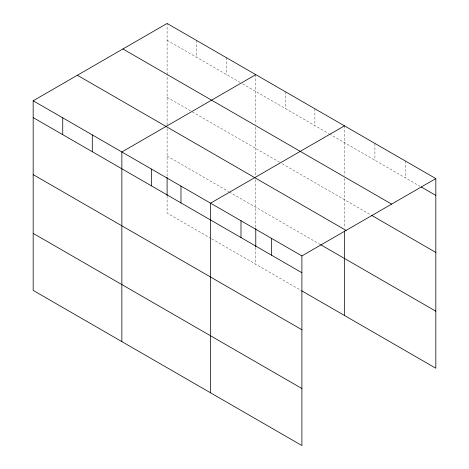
<?xml version="1.0" encoding="UTF-8"?>
<svg xmlns="http://www.w3.org/2000/svg" width="469" height="469" viewBox="0 0 469 469"><rect width="100%" height="100%" fill="white"/><g stroke="black" fill="none" stroke-linecap="round" stroke-linejoin="round"><path stroke-width="0.35" stroke-dasharray="2.35 1.76" d="M167.099 124.86L167.099 75.357M167.099 74.63L167.099 23.45M167.099 40.264L240.052 82.386M242.573 83.834L328.734 133.583M329.361 133.946L419.96 186.252M167.099 97.294L191.628 111.458M192.255 111.821L279.676 162.292M282.191 163.745L371.102 215.078M167.099 156.054L228.731 191.639M229.364 192.003L319.928 244.29M211.12 238.504L167.099 213.084L167.099 196.271M211.754 238.868L301.063 290.428M405.368 161.014L405.368 177.827M374.913 143.432L374.913 160.246M344.457 125.844L344.457 175.564M344.457 178.49L344.457 227.981M314.898 108.779L314.898 125.592M285.34 91.713L285.34 108.527M255.775 74.647L255.775 124.367M255.775 127.287L255.775 176.057M255.775 179.686L255.775 227.723M255.775 247.468L255.775 264.282M226.216 57.581L226.216 74.395M196.658 40.516L196.658 57.329M167.099 128.488L167.099 176.526"/><path stroke-width="0.7" d="M301.69 290.792L435.824 368.229L435.824 178.595L167.099 23.45L33.176 100.771L33.176 290.405L301.901 445.55L301.901 255.916L33.176 100.771M255.775 74.647L121.858 151.968L121.858 341.602M344.457 125.844L210.534 203.165L210.534 392.799M301.901 255.916L435.824 178.595M421.232 186.984L435.824 195.409M122.901 48.964L391.627 204.115M371.741 215.441L435.824 252.439M77.373 75.251L346.099 230.402M320.556 244.654L435.824 311.199M33.176 117.584L301.901 272.729M33.176 174.615L301.901 329.76M33.176 233.374L301.901 388.52M344.457 230.883L344.457 315.479M271.445 238.334L271.445 255.148M255.775 228.456L255.775 246.735M240.99 220.747L240.99 237.56M180.975 186.099L180.975 202.913M167.099 177.259L167.099 195.538M151.417 169.033L151.417 185.847M92.299 134.902L92.299 151.716M62.735 117.836L62.735 134.65"/></g></svg>
